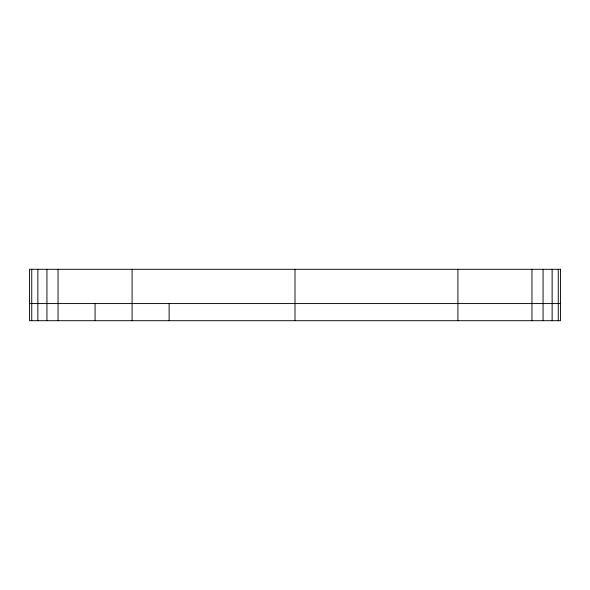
<?xml version="1.0" encoding="UTF-8"?>
<svg xmlns="http://www.w3.org/2000/svg" width="590" height="590" viewBox="0 0 590 590"><rect width="100%" height="100%" fill="white"/><g stroke="black" fill="none" stroke-linecap="round" stroke-linejoin="round"><path stroke-width="0.89" d="M29.5 303.57L560.5 303.57M558.258 269.298L558.258 320.702M552.137 269.298L552.137 320.702M543.066 269.298L543.066 320.702M531.951 269.298L531.951 320.702M457.906 269.298L457.906 320.702M295 269.298L295 320.702M169.116 303.57L169.116 320.702M132.094 269.298L132.094 320.702M95.071 303.57L95.071 320.702M58.049 269.298L58.049 320.702M46.934 269.298L46.934 320.702M37.863 269.298L37.863 320.702M31.742 269.298L31.742 320.702M560.5 269.298L29.5 269.298L29.5 320.702L560.5 320.702L560.5 269.298"/></g></svg>
